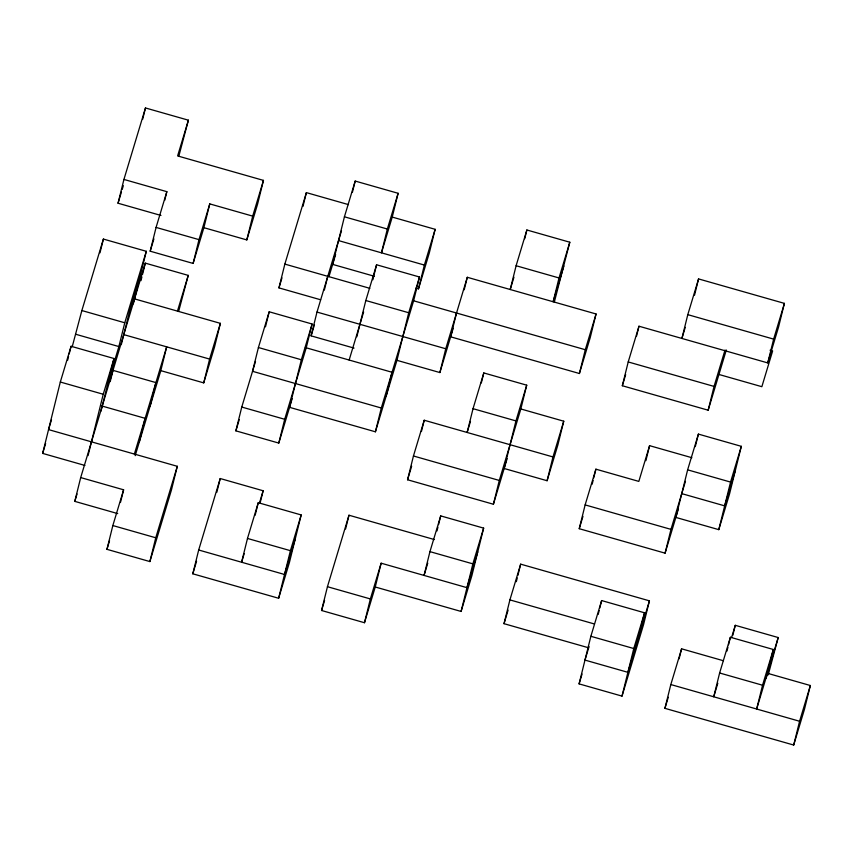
<?xml version="1.0" encoding="UTF-8"?>
<svg xmlns="http://www.w3.org/2000/svg" width="853" height="853" viewBox="0 0 853 853"><rect width="100%" height="100%" fill="white"/><g stroke="black" fill="none" stroke-linecap="round" stroke-linejoin="round"><path stroke-width="1.28" d="M84.927 465.45L42.65 453.401L60.318 382.027L71.087 346.286L114.003 358.516L100.985 411.103M67.611 360.307L68.56 356.479M69.189 353.931L71.087 346.286M72.249 346.659L81.856 310.545L103.394 239.064L146.311 251.304L133.303 303.892M99.982 252.84L103.394 239.064M160.961 215.457L118.045 203.227L123.93 179.439L145.468 107.958L188.396 120.188L178.789 156.302M142.686 119.228L145.468 107.958M117.725 513.602L74.797 501.372L80.694 477.573L145.309 263.14L188.236 275.38L178.629 311.494M88.051 455.609L103.234 394.257L114.003 358.516M110.208 381.632L113.001 370.362L155.918 382.592L150.032 406.38M108.118 382.304L118.887 346.563L124.773 322.775L146.311 251.304M121.286 344.644L129.656 310.833L140.425 275.092M140.969 280.68L141.897 276.916M142.526 274.41L145.309 263.14M203.888 227.687L246.805 239.917L252.691 216.129L209.774 203.899L203.888 227.687L193.109 263.428L150.192 251.198L156.078 227.41L166.847 191.669L123.93 179.439M164.682 200.434L166.847 191.669M51.511 419.751L48.536 429.603L177.307 466.303L171.41 490.091L149.872 561.573L106.956 549.332L112.841 525.544L123.61 489.803L80.694 477.573M120.508 502.332L123.61 489.803M139.263 442.121L145.149 418.333L101.592 405.911M193.109 263.428L199.005 239.64L209.774 203.899M149.872 561.573L155.758 537.774L177.307 466.303M160.161 370.458L203.728 382.88L209.614 359.081L220.383 323.351L134.966 299.008M220.383 323.351L214.498 347.139L203.728 382.88M188.396 120.188L177.616 155.928L263.46 180.388L257.574 204.187L246.805 239.917M244.203 553.618L241.602 562.244L247.487 538.446L258.256 502.705L301.184 514.945L289.412 562.522L278.632 598.262L192.799 573.802L198.685 550.004L220.223 478.533L263.14 490.763L260.048 503.281M216.811 492.309L220.223 478.533M292.163 398.714L278.792 443.08L235.876 430.85L241.762 407.052L255.505 361.459M258.416 347.523L252.531 371.311L381.302 408.011L375.405 431.799L289.562 407.339L301.344 359.753L312.113 324.012L269.196 311.782L258.416 347.523L301.344 359.753M265.475 326.816L269.196 311.782M320.611 299.766L278.952 287.887L284.849 264.099L306.387 192.618L348.45 204.613M302.975 206.394L306.387 192.618M255.164 515.233L258.256 502.705M278.792 443.08L284.689 419.281L306.227 347.811L312.113 324.012M354.027 348.099L311.11 335.858L316.996 312.07L341.509 230.736M324.353 290.105L327.765 276.329M398.116 193.29L387.347 229.03L381.462 252.829L392.231 217.088L398.116 193.29L355.189 181.06L344.42 216.801L332.649 264.387L374.307 276.255M352.406 192.33L355.189 181.06M278.632 598.262L290.415 550.675L301.184 514.945M356.821 336.828L365.809 300.512L376.578 264.771L419.495 277.001L413.609 300.8L381.302 408.011M372.857 279.795L376.578 264.771M477.755 551.923L466.975 587.664L381.142 563.193L375.245 586.992L364.476 622.722L321.56 610.492L327.445 586.704L348.984 515.223L434.401 539.565M345.582 528.999L348.984 515.223M386.174 396.059L392.071 372.271L305.374 347.566M375.405 431.799L396.954 360.329L408.726 312.742L419.495 277.001M415.923 288.122L418.492 288.847L424.378 265.059L435.147 229.318L391.804 216.961M435.147 229.318L429.262 253.106L418.492 288.847M364.476 622.722L370.373 598.934L381.142 563.193M507.14 458.637L493.407 504.24L407.563 479.77L413.449 455.982L424.218 420.241L552.979 456.941L547.093 480.729L504.176 468.5L515.948 420.913L526.717 385.172L483.8 372.942L473.031 408.683L467.135 432.471L470.483 421.382M421.425 431.511L424.218 420.241M396.954 360.329L439.871 372.558L445.756 348.76L467.295 277.289L596.066 313.979L590.18 337.777L579.4 373.507L450.64 336.818L456.526 313.03M464.203 289.807L467.295 277.289M375.245 586.992L461.089 611.452L471.858 575.711L483.64 528.124L440.713 515.894L429.944 551.635L424.058 575.423L427.769 563.108M437.003 530.929L437.93 527.165M438.549 524.659L440.713 515.894M481.316 382.965L483.8 372.942M554.311 302.133L569.804 242.22L526.877 229.99L516.108 265.731L510.222 289.519L513.933 277.193M524.712 238.755L526.877 229.99M461.089 611.452L472.871 563.865L483.64 528.124M493.407 504.24L499.293 480.442L520.831 408.971L526.717 385.172M569.804 242.22L559.024 277.961L553.139 301.749L563.908 266.008M588.57 647.779L504.016 623.682L509.902 599.894L520.671 564.153L649.432 600.843L643.546 624.641L622.008 696.112L579.091 683.882L590.862 636.295L601.632 600.565L644.548 612.795L638.662 636.583M516.332 581.682L517.259 577.929M517.878 575.423L520.671 564.153M520.191 408.779L563.748 421.201L557.862 444.989L547.093 480.729M579.4 373.507L585.297 349.719L596.066 313.979M678.455 508.793L665.084 553.16L579.24 528.7L585.137 504.901L595.906 469.171L638.822 481.401L649.591 445.661L691.879 457.709M592.185 484.195L593.112 480.442M593.731 477.936L595.906 469.171M726.308 350.018L708.171 410.208L622.327 385.748L628.213 361.949L638.982 326.219L767.743 362.909L778.522 327.168L784.408 303.38L698.564 278.92L687.795 314.65L681.91 338.449L685.247 327.349M636.509 336.231L638.982 326.219M598.22 614.341L599.158 610.577M599.776 608.072L601.632 600.565M645.881 460.684L649.591 445.661M694.534 295.191L698.564 278.92M622.008 696.112L633.779 648.536L644.548 612.795M665.084 553.16L670.98 529.372L685.46 481.305M687.635 469.843L675.853 517.419L718.78 529.649L729.55 493.919L741.321 446.332L698.404 434.102L687.635 469.843L730.552 482.073L718.78 529.649M695.302 446.62L698.404 434.102M708.171 410.208L714.057 386.42L725.018 350.05M767.433 673.284L810.35 685.513L804.464 709.301L793.695 745.042L664.924 708.342L670.821 684.554L681.59 648.813L723.248 660.691M679.105 658.836L681.59 648.813M767.743 362.909L773.639 339.121L784.408 303.38M766.186 678.284L773.319 649.485L730.392 637.255L719.623 672.996L713.737 696.784L717.821 683.232M726.991 651.031L727.918 647.278M728.537 644.772L730.392 637.255M732.802 635.325L735.275 625.313L778.203 637.543L768.222 674.894M773.319 649.485L762.55 685.226L756.654 709.014L778.203 637.543M793.695 745.042L799.581 721.254L810.35 685.513M42.65 453.401L45.625 443.539M118.045 203.227L121.446 191.946M122.203 189.43L123.333 185.677M74.797 501.372L77.026 493.972M150.192 251.198L153.903 238.872M134.379 454.073L166.687 346.851L160.801 370.639L135.179 455.673M177.456 311.11L188.236 275.38M106.956 549.332L109.547 540.706M252.691 216.129L263.46 180.388M192.799 573.802L196.574 561.263M235.876 430.85L239.277 419.559M278.952 287.887L281.98 277.865M259.429 503.089L263.14 490.763M311.11 335.858L314.448 324.769M328.938 276.713L335.624 254.525M295.298 538.733L284.529 574.474L198.685 550.004M349.144 360.041L363.634 311.974M321.56 610.492L324.577 600.459M407.563 479.77L411.647 466.218M439.871 372.558L453.242 328.192M552.979 456.941L563.748 421.201M504.016 623.682L508.1 610.13M579.24 528.7L582.962 516.374M622.327 385.748L625.665 374.648M589.06 646.531L584.977 660.094L627.893 672.324L649.432 600.843M579.091 683.882L582.055 674.03M730.552 482.073L741.321 446.332M735.435 470.12L724.666 505.861L681.75 493.631M664.924 708.342L668.272 697.253M731.565 637.628L735.275 625.313M344.42 216.801L387.347 229.03M516.108 265.731L559.024 277.961M687.795 314.65L773.639 339.121M770.067 350.231L772.626 350.967L761.857 386.697L718.94 374.467M338.534 240.589L424.378 265.059M156.078 227.41L199.005 239.64M284.849 264.099L369.839 288.325M413.183 300.672L585.297 349.719M628.213 361.949L714.057 386.42M365.809 300.512L408.726 312.742M316.996 312.07L445.756 348.76M473.031 408.683L515.948 420.913M81.856 310.545L124.773 322.775M123.77 334.621L209.614 359.081M75.97 334.333L118.887 346.563M241.762 407.052L284.689 419.281M413.449 455.982L499.293 480.442M585.137 504.901L670.98 529.372M60.318 382.027L103.234 394.257M429.944 551.635L472.871 563.865M509.902 599.894L594.466 623.991M247.487 538.446L290.415 550.675M590.862 636.295L633.779 648.536M719.623 672.996L762.55 685.226M112.841 525.544L155.758 537.774M327.445 586.704L370.373 598.934M670.821 684.554L799.581 721.254"/></g></svg>
